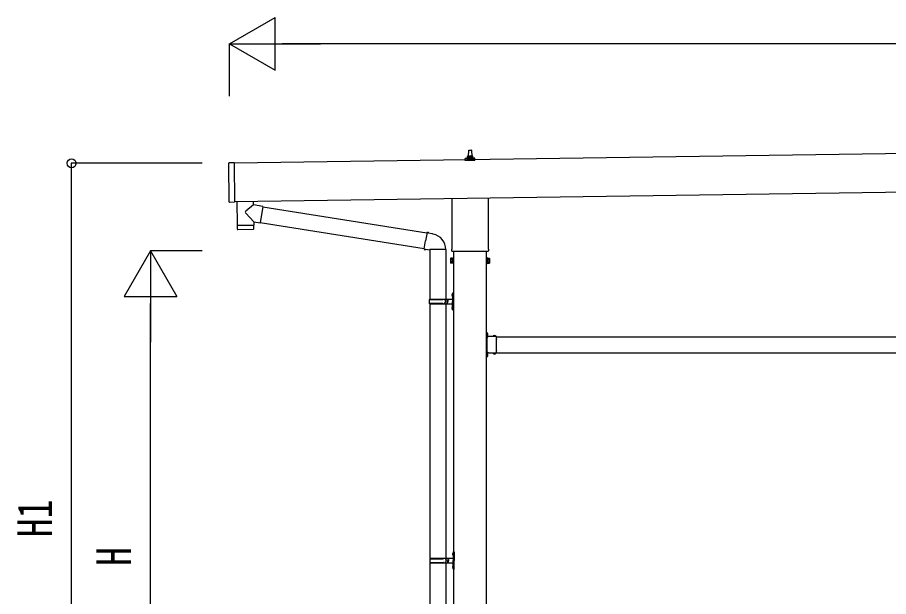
# Model space of a CAD drawing. Units: millimetres, scale not verified. Extents: x -16820 to 16820, y -11880 to 11880.
# Drawn here: x -8529 to -5218, y -4084 to -1882 of the extents above; entities that cross this region are included whole.
import ezdxf
from ezdxf.enums import TextEntityAlignment as Align

# ---------------------------------------------------------------- set-up
doc = ezdxf.new("R2010")
doc.units = ezdxf.units.MM
doc.header["$LTSCALE"] = 50
for name, color, linetype in [('0-4_YKK_13', 4, 'Continuous'), ('0-5_YKK_A1', 4, 'Continuous'), ('0-6_YKK_D', 6, 'Continuous')]:
    doc.layers.add(name, color=color, linetype=linetype)
doc.styles.add('ＭＳ ゴシック', font='')
doc.styles.get('ＭＳ ゴシック').set_extended_font_data('MS Gothic')

msp = doc.modelspace()

# ---------------------------------------------------------------- linework, layer by layer
at = {"layer": '0-4_YKK_13'}
for p, q in [((-6825.86, -2417.55), (-6819.14, -2415.92)), ((-6818.76, -2415.74), (-6798, -2415.74)), ((-6818.38, -2414.95), (-6818.38, -2410.74)), ((-6817.38, -2410.74), (-6799.38, -2410.74)), ((-6814.38, -2410.74), (-6813.65, -2387.21)), ((-6812.65, -2386.24), (-6804.1, -2386.24)), ((-6803.1, -2387.21), (-6802.38, -2410.74)), ((-6798.38, -2414.95), (-6798.38, -2410.74)), ((-6790.89, -2417.55), (-6797.61, -2415.92)), ((-7723.36, -2584.25), (-7725.48, -2436.27)), ((-7705.5, -2434.98), (-7724.49, -2435.25)), ((-6826.63, -2426.24), (-6826.63, -2418.53)), ((-6790.13, -2426.24), (-6826.63, -2426.24)), ((-6826.25, -2417.74), (-6790.51, -2417.74)), ((-6790.13, -2426.24), (-6790.13, -2418.53)), ((-7631.22, -2594.66), (-7631.42, -2580.36)), ((-6876.68, -2760.23), (-6876.68, -2569.58)), ((-6740.08, -2567.62), (-6740.08, -2760.23)), ((-7631.22, -2594.66), (-7660.99, -2618.9)), ((-7595.72, -2600.4), (-7631.22, -2594.66)), ((-7595.72, -2600.4), (-7605.89, -2663.28)), ((-7596.02, -2602.22), (-6972.25, -2701.54)), ((-7630.3, -2659.33), (-7661.17, -2626.23)), ((-7694.1, -2673.26), (-7693.69, -2686.31)), ((-7689.62, -2672.2), (-7689.59, -2673.2)), ((-7634.62, -2671.41), (-7634.63, -2672.41)), ((-7630.3, -2659.33), (-7605.89, -2663.28)), ((-7630.3, -2659.33), (-7630.12, -2671.35)), ((-7605.59, -2661.45), (-6982.67, -2760.63)), ((-7633.11, -2688.39), (-7690.65, -2689.22)), ((-6971.93, -2699.72), (-6977.46, -2731.08)), ((-6971.93, -2699.72), (-6970.78, -2697.74)), ((-6970.78, -2697.74), (-6967.22, -2698.36)), ((-6967.22, -2698.36), (-6966.81, -2700.71)), ((-6952.29, -2703.53), (-6950.61, -2705.16)), ((-6950.61, -2705.16), (-6948.49, -2705.61)), ((-6982.99, -2762.45), (-6977.46, -2731.08)), ((-6982.99, -2762.45), (-6982.59, -2764.7)), ((-6982.99, -2762.45), (-6977.84, -2763.27)), ((-6982.59, -2764.7), (-6979.03, -2765.33)), ((-6979.03, -2765.33), (-6977.84, -2763.27)), ((-6977.84, -2763.27), (-6963.23, -2765.58)), ((-6963.23, -2765.58), (-6961.03, -2764.6)), ((-6900.73, -2764.99), (-6961.91, -2764.99)), ((-6960.88, -2764.99), (-6960.88, -2953.01)), ((-6900.88, -2764.99), (-6900.88, -2953.01)), ((-6878.38, -2769), (-6878.38, -2763.5)), ((-6740.44, -2772.5), (-6876.31, -2772.5)), ((-6738.38, -2763.5), (-6738.38, -2769)), ((-6882.38, -2798.5), (-6881.62, -2797.19)), ((-6882.38, -2798.5), (-6882.38, -2815.5)), ((-6875.38, -2802.09), (-6881.62, -2802.09)), ((-6875.38, -2811.91), (-6881.62, -2811.91)), ((-6741.38, -2802.09), (-6735.14, -2802.09)), ((-6741.38, -2811.91), (-6735.14, -2811.91)), ((-6734.38, -2798.5), (-6735.14, -2797.19)), ((-6734.38, -2798.5), (-6734.38, -2815.5)), ((-6882.38, -2815.5), (-6881.62, -2816.81)), ((-6875.38, -2816.81), (-6881.62, -2816.81)), ((-6872.88, -2816.2), (-6875.38, -2816.2)), ((-6743.88, -2816.2), (-6741.38, -2816.2)), ((-6741.38, -2816.81), (-6735.14, -2816.81)), ((-6734.38, -2815.5), (-6735.14, -2816.81)), ((-6877.18, -2935.86), (-6875.14, -2936.86)), ((-6875.91, -2933.86), (-6875.28, -2933.86)), ((-6875.91, -2933.86), (-6875.91, -2942.16)), ((-6875.91, -2942.16), (-6875.28, -2942.16)), ((-6875.28, -2933.86), (-6875.28, -2942.16)), ((-6875.28, -2933.86), (-6874.88, -2934.26)), ((-6875.28, -2942.16), (-6874.88, -2941.76)), ((-6875.14, -2936.86), (-6874.52, -2938.01)), ((-6874.88, -2930.01), (-6871.88, -2928.51)), ((-6874.88, -2930.01), (-6874.88, -2962.01)), ((-6874.88, -2934.26), (-6874.88, -2941.76)), ((-6871.88, -2928.51), (-6871.88, -2962.01)), ((-6871.88, -2928.51), (-6870.88, -2928.51)), ((-6870.88, -2928.51), (-6870.88, -2962.01)), ((-6963.88, -2955.01), (-6913.55, -2955.01)), ((-6963.88, -2969.01), (-6913.55, -2969.01)), ((-6962.88, -2953.01), (-6876.88, -2953.01)), ((-6962.88, -2953.01), (-6962.88, -2955.01)), ((-6962.88, -2971.01), (-6962.88, -2969.01)), ((-6962.88, -2971.01), (-6876.88, -2971.01)), ((-6960.88, -2971.01), (-6960.88, -3938.5)), ((-6903.88, -2953.01), (-6903.88, -2957.51)), ((-6903.88, -2957.51), (-6901.88, -2957.51)), ((-6903.88, -2971.01), (-6903.88, -2966.51)), ((-6903.88, -2966.51), (-6901.88, -2966.51)), ((-6901.88, -2957.51), (-6901.88, -2962.01)), ((-6901.88, -2966.51), (-6901.88, -2962.01)), ((-6900.88, -2971.01), (-6900.88, -3938.5)), ((-6895.88, -2953.01), (-6895.88, -2962.01)), ((-6895.88, -2957.51), (-6892.88, -2957.51)), ((-6895.88, -2971.01), (-6895.88, -2962.01)), ((-6895.88, -2966.51), (-6892.88, -2966.51)), ((-6892.88, -2957.51), (-6892.88, -2962.01)), ((-6892.88, -2966.51), (-6892.88, -2962.01)), ((-6874.88, -2994.01), (-6874.88, -2962.01)), ((-6871.88, -2995.51), (-6871.88, -2962.01)), ((-6870.88, -2995.51), (-6870.88, -2962.01)), ((-6877.18, -2983.86), (-6875.14, -2984.86)), ((-6875.91, -2981.86), (-6875.28, -2981.86)), ((-6875.91, -2981.86), (-6875.91, -2990.16)), ((-6875.91, -2990.16), (-6875.28, -2990.16)), ((-6875.28, -2981.86), (-6875.28, -2990.16)), ((-6875.28, -2981.86), (-6874.88, -2982.26)), ((-6875.28, -2990.16), (-6874.88, -2989.76)), ((-6875.14, -2984.86), (-6874.52, -2986.01)), ((-6874.88, -2982.26), (-6874.88, -2989.76)), ((-6874.88, -2994.01), (-6871.88, -2995.51)), ((-6871.88, -2995.51), (-6870.88, -2995.51)), ((-6744.28, -3079.5), (-6745.88, -3079.5)), ((-6745.88, -3084), (-6744.28, -3084)), ((-6744.28, -3085), (-6745.88, -3085)), ((-6740.18, -3087), (-6745.88, -3087)), ((-6744.28, -3089), (-6745.88, -3089)), ((-6745.88, -3090), (-6744.28, -3090)), ((-6744.28, -3096.46), (-6744.28, -3079.5)), ((-6744.28, -3082.97), (-6744.28, -3091.04)), ((-6744.28, -3085.87), (-6741.62, -3084.55)), ((-6744.28, -3088.13), (-6741.62, -3089.45)), ((-6707.88, -3094.9), (-6744.28, -3094.9)), ((-6743.88, -3096.5), (-6740.88, -3096.5)), ((-6743.88, -3105.29), (-6743.88, -3098.5)), ((-6743.88, -3147.29), (-6743.88, -3106.71)), ((-6743.42, -3082.27), (-6743.58, -3082.27)), ((-6743.42, -3091.74), (-6743.58, -3091.74)), ((-6720.61, -3094.04), (-6720.61, -3094.2)), ((-6711.84, -3094.9), (-6719.91, -3094.9)), ((-6717, -3094.9), (-6718.33, -3092.24)), ((-6714.75, -3094.9), (-6713.43, -3092.24)), ((-6711.14, -3094.04), (-6711.14, -3094.2)), ((-6707.88, -3105.29), (-6707.88, -3094.9)), ((-6707.88, -3147.29), (-6707.88, -3106.71)), ((-6744.28, -3165), (-6745.88, -3165)), ((-6744.28, -3169), (-6745.88, -3169)), ((-6744.28, -3174.5), (-6745.88, -3174.5)), ((-6744.28, -3174.5), (-6744.28, -3157.54)), ((-6707.88, -3159.1), (-6744.28, -3159.1)), ((-6744.28, -3162.97), (-6744.28, -3171.04)), ((-6744.28, -3165.87), (-6741.62, -3164.55)), ((-6744.28, -3168.13), (-6741.62, -3169.45)), ((-6743.88, -3155.5), (-6743.88, -3148.71)), ((-6740.88, -3157.5), (-6743.88, -3157.5)), ((-6743.42, -3162.27), (-6743.58, -3162.27)), ((-6743.42, -3171.74), (-6743.58, -3171.74)), ((-6720.61, -3159.96), (-6720.61, -3159.8)), ((-6711.84, -3159.1), (-6719.91, -3159.1)), ((-6717, -3159.1), (-6718.33, -3161.76)), ((-6714.75, -3159.1), (-6713.43, -3161.76)), ((-6711.14, -3159.96), (-6711.14, -3159.8)), ((-6707.88, -3159.1), (-6707.88, -3148.71)), ((-6960.38, -3938.5), (-6874.38, -3938.5)), ((-6960.38, -3938.5), (-6960.38, -3940.5)), ((-6901.38, -3938.5), (-6901.38, -3943)), ((-6893.38, -3938.5), (-6893.38, -3947.5)), ((-6874.68, -3921.35), (-6872.64, -3922.35)), ((-6873.41, -3919.35), (-6872.78, -3919.35)), ((-6873.41, -3919.35), (-6873.41, -3927.65)), ((-6873.41, -3927.65), (-6872.78, -3927.65)), ((-6872.78, -3919.35), (-6872.78, -3927.65)), ((-6872.78, -3919.35), (-6872.38, -3919.75)), ((-6872.78, -3927.65), (-6872.38, -3927.25)), ((-6872.64, -3922.35), (-6872.02, -3923.5)), ((-6872.38, -3915.5), (-6869.38, -3914)), ((-6872.38, -3915.5), (-6872.38, -3947.5)), ((-6872.38, -3919.75), (-6872.38, -3927.25)), ((-6869.38, -3914), (-6869.38, -3947.5)), ((-6869.38, -3914), (-6868.38, -3914)), ((-6868.38, -3914), (-6868.38, -3947.5)), ((-6961.38, -3940.5), (-6911.05, -3940.5)), ((-6961.38, -3954.5), (-6911.05, -3954.5)), ((-6960.88, -3956.49), (-6960.88, -4861)), ((-6960.38, -3956.5), (-6960.38, -3954.5)), ((-6960.38, -3956.5), (-6874.38, -3956.5)), ((-6901.38, -3943), (-6899.38, -3943)), ((-6901.38, -3956.5), (-6901.38, -3952)), ((-6901.38, -3952), (-6899.38, -3952)), ((-6900.88, -3956.49), (-6900.88, -4861)), ((-6899.38, -3943), (-6899.38, -3947.5)), ((-6899.38, -3952), (-6899.38, -3947.5)), ((-6893.38, -3943), (-6890.38, -3943)), ((-6893.38, -3956.5), (-6893.38, -3947.5)), ((-6893.38, -3952), (-6890.38, -3952)), ((-6890.38, -3943), (-6890.38, -3947.5)), ((-6890.38, -3952), (-6890.38, -3947.5)), ((-6874.68, -3969.35), (-6872.64, -3970.35)), ((-6873.41, -3967.35), (-6872.78, -3967.35)), ((-6873.41, -3967.35), (-6873.41, -3975.65)), ((-6872.78, -3967.35), (-6872.78, -3975.65)), ((-6872.78, -3967.35), (-6872.38, -3967.75)), ((-6872.64, -3970.35), (-6872.02, -3971.5)), ((-6872.38, -3979.5), (-6872.38, -3947.5)), ((-6872.38, -3967.75), (-6872.38, -3975.25)), ((-6869.38, -3981), (-6869.38, -3947.5)), ((-6868.38, -3981), (-6868.38, -3947.5)), ((-6873.41, -3975.65), (-6872.78, -3975.65)), ((-6872.78, -3975.65), (-6872.38, -3975.25)), ((-6872.38, -3979.5), (-6869.38, -3981)), ((-6869.38, -3981), (-6868.38, -3981))]:
    msp.add_line(p, q, dxfattribs=at)
for points in [[(-7705.5, -2434.98), (-7703.35, -2584.97), (-7722.35, -2585.24)], [(-7695.42, -2581.27), (-7694.12, -2672.26), (-7630.12, -2671.35)], [(-7630.15, -2685.4), (-7630.11, -2672.35), (-7694.1, -2673.26)], [(-6971.93, -2699.72), (-6966.81, -2700.71), (-6952.29, -2703.53)], [(-6875.38, -2816.81), (-6875.38, -2797.19), (-6881.62, -2797.19)], [(-6875.38, -2816.2), (-6875.38, -2797.8), (-6872.88, -2797.8)], [(-6741.38, -2816.2), (-6741.38, -2797.8), (-6743.88, -2797.8)], [(-6741.38, -2816.81), (-6741.38, -2797.19), (-6735.14, -2797.19)], [(-6877.18, -2940.16), (-6875.14, -2939.16), (-6874.52, -2938.01)], [(-6877.18, -2988.16), (-6875.14, -2987.16), (-6874.52, -2986.01)], [(-6745.88, -3094.5), (-6745.88, -3088.5), (-6745.88, -3085.5), (-6745.88, -3079.5)], [(-6743.88, -3098.5), (-6740.88, -3098.5), (-6740.88, -3094.9)], [(-6745.88, -3174.5), (-6745.88, -3168.5), (-6745.88, -3165.5), (-6745.88, -3159.5)], [(-6743.88, -3155.5), (-6740.88, -3155.5), (-6740.88, -3159.1)], [(-6874.68, -3925.65), (-6872.64, -3924.65), (-6872.02, -3923.5)], [(-6874.68, -3973.65), (-6872.64, -3972.65), (-6872.02, -3971.5)]]:
    msp.add_lwpolyline(points, dxfattribs=at)
for points in [[(-6872.88, -2817.5), (-6872.88, -2796.5), (-6870.88, -2796.5), (-6870.88, -2817.5)], [(-6743.88, -2817.5), (-6743.88, -2796.5), (-6745.88, -2796.5), (-6745.88, -2817.5)]]:
    msp.add_lwpolyline(points, close=True, dxfattribs=at)
for centre, radius, start, end in [((-6819.38, -2414.95), 1, 283.62699, 0), ((-6814.29, -2411.37), 4.13, 90, 171.17633), ((-6817.38, -2411.74), 1, 90, 180), ((-6812.65, -2387.24), 1, 90, 178.60509), ((-6805.04, -2410.74), 4.83, 133.60282, 180), ((-6811.71, -2410.74), 4.83, 0, 46.39718), ((-6804.1, -2387.24), 1, 1.39491, 90), ((-6802.46, -2411.37), 4.13, 8.82367, 90), ((-6799.38, -2411.74), 1, 0, 90), ((-6797.38, -2414.95), 1, 180, 256.37301), ((-7724.48, -2436.25), 1, 90.81845, 180.81845), ((-6825.63, -2418.53), 1, 103.62699, 180), ((-6791.13, -2418.53), 1, 0, 76.37301), ((-7722.36, -2584.24), 1, 180.81845, 270.81845), ((-7657.68, -2622.64), 5, 131.47396, 225.79244), ((-7690.69, -2686.22), 3, 181.81845, 270.86677), ((-7633.15, -2685.39), 3, 270.81845, 359.81845), ((-6961.03, -2764.6), 60.3, 359.62495, 78), ((-6874.38, -2763.5), 4, 125.09963, 180), ((-6874.38, -2769), 4, 180, 194.47751), ((-6874.38, -2769), 4, 194.47751, 241.04498), ((-6742.38, -2769), 4, 298.95502, 345.52249), ((-6742.38, -2763.5), 4, 0, 54.90037), ((-6742.38, -2769), 4, 345.52249, 0), ((-6878.03, -2799.64), 4.34, 145.61575, 214.38425), ((-6866.14, -2807), 16.24, 162.41205, 197.58795), ((-6878.03, -2814.36), 4.34, 145.61575, 214.38425), ((-6750.62, -2807), 16.24, 342.41205, 17.58795), ((-6738.72, -2799.64), 4.34, 325.61575, 34.38425), ((-6738.72, -2814.36), 4.34, 325.61575, 34.38425), ((-6871.58, -2938.01), 6, 136.21765, 223.78235), ((-6915.13, -2962.01), 49.25, 171.82876, 180.00002), ((-6915.13, -2962.01), 49.25, 180.00002, 188.17127), ((-6913.55, -2953.01), 2, 270, 359.99998), ((-6913.55, -2971.01), 2, 0.00005, 90.00004), ((-6876.88, -2951.01), 2, 270, 359.99998), ((-6876.88, -2973.01), 2, 0.00005, 90.00004), ((-6871.58, -2986.01), 6, 136.21765, 223.78235), ((-6743.88, -3094.5), 2, 180, 270), ((-6743.58, -3082.97), 0.7, 90, 180), ((-6743.58, -3091.04), 0.7, 180, 270), ((-6744.58, -3106), 1, 314.427, 45.573), ((-6743.42, -3083.13), 0.862, 39.12355, 90), ((-6743.42, -3090.87), 0.862, 270, 320.87645), ((-6748.18, -3087), 7, 0, 39.12355), ((-6748.18, -3087), 7, 320.87645, 0), ((-6719.75, -3094.04), 0.862, 129.12355, 180), ((-6719.91, -3094.2), 0.7, 180, 270), ((-6715.88, -3098.8), 7, 90, 129.12355), ((-6715.88, -3098.8), 7, 50.87645, 90), ((-6711.84, -3094.2), 0.7, 270, 0), ((-6712.01, -3094.04), 0.862, 0, 50.87645), ((-6707.18, -3106), 1, 134.427, 225.573), ((-6743.88, -3159.5), 2, 90, 180), ((-6743.58, -3162.97), 0.7, 90, 180), ((-6743.58, -3171.04), 0.7, 180, 270), ((-6744.58, -3148), 1, 314.427, 45.573), ((-6743.42, -3163.13), 0.862, 39.12355, 90), ((-6743.42, -3170.87), 0.862, 270, 320.87645), ((-6748.18, -3167), 7, 0, 39.12355), ((-6748.18, -3167), 7, 320.87645, 0), ((-6719.91, -3159.8), 0.7, 90, 180), ((-6719.75, -3159.96), 0.862, 180, 230.87645), ((-6715.88, -3155.2), 7, 230.87645, 270), ((-6715.88, -3155.2), 7, 270, 309.12355), ((-6711.84, -3159.8), 0.7, 0, 90), ((-6712.01, -3159.96), 0.862, 309.12355, 0), ((-6707.18, -3148), 1, 134.427, 225.573), ((-6911.05, -3938.5), 2, 270, 359.99998), ((-6869.08, -3923.5), 6, 136.21765, 223.78235), ((-6874.38, -3936.5), 2, 270, 359.99998), ((-6912.63, -3947.5), 49.25, 171.82876, 180.00002), ((-6912.63, -3947.5), 49.25, 180.00002, 188.17127), ((-6911.05, -3956.5), 2, 0.00005, 90.00004), ((-6869.08, -3971.5), 6, 136.21765, 223.78235), ((-6874.38, -3958.5), 2, 0.00005, 90.00004)]:
    msp.add_arc(centre, radius, start, end, dxfattribs=at)
at = {"layer": '0-5_YKK_A1'}
for p, q in [((-2318.44, -2359.44), (-7705.48, -2436.37)), ((-7703.4, -2581.39), (-2316.37, -2504.43)), ((-6870.88, -2772.5), (-6870.88, -5570)), ((-6745.88, -5570), (-6745.88, -2772.5)), ((-6707.88, -3097), (-3908.88, -3097)), ((-6740.88, -3157), (-6745.38, -3157)), ((-6707.88, -3157), (-3908.88, -3157))]:
    msp.add_line(p, q, dxfattribs=at)
msp.add_lwpolyline([(-6740.88, -3097), (-6745.38, -3097), (-6745.38, -3157)], dxfattribs=at)
at = {"layer": '0-6_YKK_D'}
for p, q in [((-7722.97, -1981.89), (-7549.76, -1881.89)), ((-7549.76, -2081.89), (-7549.76, -1881.89)), ((-7722.97, -2181.89), (-7722.97, -1980.89)), ((-7722.97, -1981.89), (-7549.76, -2081.89)), ((-7722.97, -1981.89), (-7376.56, -1981.89)), ((2898.05, -1981.89), (-7522.97, -1981.89)), ((-7826.9, -2436.71), (-8323.97, -2436.71)), ((-8322.97, -5070), (-8322.97, -2436.71)), ((-8022.97, -2770), (-8122.97, -2943.21)), ((-7826.9, -2770), (-8023.97, -2770)), ((-8022.97, -2770), (-7922.97, -2943.21)), ((-8022.97, -2770), (-8022.97, -3116.41)), ((-8122.97, -2943.21), (-7922.97, -2943.21)), ((-8022.97, -4870), (-8022.97, -2970))]:
    msp.add_line(p, q, dxfattribs=at)
msp.add_circle((-8322.97, -2436.71), 17, dxfattribs=at)

# ---------------------------------------------------------------- texts
at = {"layer": '0-6_YKK_D', "style": 'ＭＳ ゴシック', "width": 0.8}
for s, p in [('H1', (-8356.97, -3858.95)), ('H', (-8056.97, -3968))]:
    msp.add_text(s, height=132, rotation=90, dxfattribs=at).set_placement(p, align=Align.BOTTOM_LEFT)

doc.saveas('drawing.dxf')
